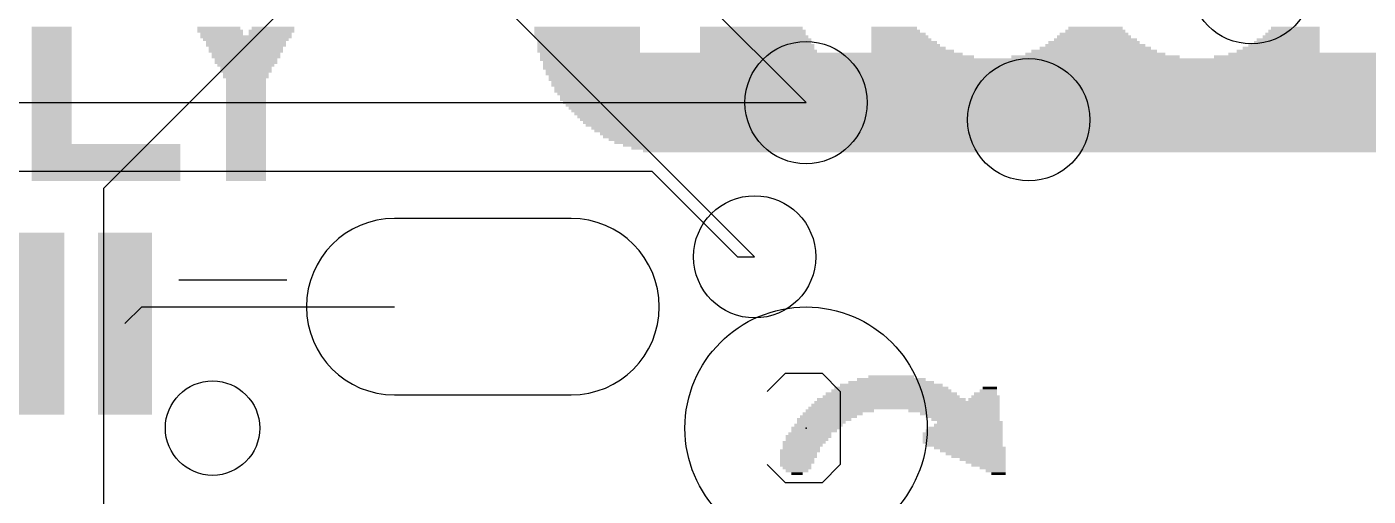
# Model space of a CAD drawing. Extents: x -40.8 to 40.8, y -42.1 to 43.9.
# Drawn here: x 0.57 to 10.52, y -36.83 to -33.35 of the extents above; entities that cross this region are included whole.
import ezdxf

# ---------------------------------------------------------------- set-up
doc = ezdxf.new("R2010")
doc.units = 0
for name, color, linetype in [('1', 22, 'CONTINUOUS'), ('16', 5, 'CONTINUOUS'), ('17', 82, 'CONTINUOUS'), ('18', 82, 'CONTINUOUS'), ('20', 4, 'CONTINUOUS'), ('200', 2, 'CONTINUOUS'), ('21', 2, 'CONTINUOUS'), ('22', 6, 'CONTINUOUS'), ('24', 6, 'CONTINUOUS')]:
    doc.layers.add(name, color=color, linetype=linetype)

# ---------------------------------------------------------------- blocks, each defined once
blk = doc.blocks.new('RECT')
blk.add_solid([(-0.5, -0.5), (0.5, -0.5), (-0.5, 0.5), (0.5, 0.5)])
blk = doc.blocks.new('OFFSETP100')
blk.add_lwpolyline([(0, -0.5), (1, -0.5, 1), (1, 0.5), (0, 0.5, 1)], format="xyb", close=True)
blk = doc.blocks.new('ROUNDV')
blk.add_circle((0, 0), 0.5)

msp = doc.modelspace()

# ---------------------------------------------------------------- linework, layer by layer
at = {"layer": '1'}
for p, q in [((0.127, -33.909), (6.35, -33.909)), ((0.381, -34.417), (5.207, -34.417)), ((5.207, -34.417), (5.842, -35.052)), ((5.842, -35.052), (5.969, -35.052)), ((1.3, -35.547), (1.425, -35.422)), ((1.425, -35.422), (3.3, -35.422))]:
    msp.add_line(p, q, dxfattribs=at)
at = {"layer": '16'}
for p, q in [((4.572, -32.131), (6.35, -33.909)), ((1.143, -34.544), (3.175, -32.512)), ((3.937, -33.02), (5.969, -35.052)), ((1.143, -39.751), (1.143, -34.544))]:
    msp.add_line(p, q, dxfattribs=at)
at = {"layer": '20'}
msp.add_circle((1.95, -36.322), 0.35, dxfattribs=at)
at = {"layer": '21'}
msp.add_line((1.7, -35.222), (2.5, -35.222), dxfattribs=at)
at = {"layer": '22'}
for p, q in [((6.0617, -36.0505), (6.1973, -35.9149)), ((6.1973, -35.9149), (6.4684, -35.9149)), ((6.4684, -35.9149), (6.604, -36.0505)), ((6.604, -36.0505), (6.604, -36.5928)), ((6.1973, -36.7284), (6.0617, -36.5928)), ((6.604, -36.5928), (6.4684, -36.7284)), ((6.4684, -36.7284), (6.1973, -36.7284))]:
    msp.add_line(p, q, dxfattribs=at)
msp.add_circle((6.35, -36.322), 0.898, dxfattribs=at)
at = {"layer": '24'}
msp.add_point((6.35, -36.322), dxfattribs=at)

# ---------------------------------------------------------------- block references
at = {"layer": '1', "xscale": 0.4, "yscale": 1.35}
for p in [(0.65, -35.547), (1.3, -35.547)]:
    msp.add_blockref('RECT', p, dxfattribs=at)
at = {"layer": '17', "xscale": 1.308, "yscale": 1.308}
msp.add_blockref('OFFSETP100', (3.3, -35.422), dxfattribs=at)
msp.add_blockref('OFFSETP100', (3.3, -35.422), dxfattribs=at)
at = {"layer": '18', "xscale": 0.9064, "yscale": 0.9064}
for p in [(9.652, -33.02), (9.652, -33.02), (6.35, -33.909), (6.35, -33.909), (8.001, -34.036), (8.001, -34.036), (5.969, -35.052), (5.969, -35.052)]:
    msp.add_blockref('ROUNDV', p, dxfattribs=at)
at = {"layer": '200', "yscale": 0.0212}
for p, xscale in [((0.7579, -33.3575), 0.2964), ((0.7579, -33.3787), 0.2964), ((0.7579, -33.3999), 0.2964), ((0.7579, -33.421), 0.2964), ((1.9964, -33.3575), 0.3176), ((2.007, -33.3787), 0.3387), ((2.0175, -33.3999), 0.3175), ((2.1975, -33.421), 0.6774), ((2.3881, -33.3787), 0.3387), ((2.3775, -33.3999), 0.3175), ((2.3986, -33.3575), 0.3176), ((4.7274, -33.3575), 0.7833), ((4.7274, -33.3787), 0.7833), ((4.7274, -33.3999), 0.7833), ((4.7274, -33.421), 0.7833), ((5.9657, -33.421), 0.8045), ((5.9552, -33.3787), 0.7833), ((5.9552, -33.3999), 0.7833), ((5.9446, -33.3575), 0.7621), ((7.003, -33.3575), 0.3387), ((7.0454, -33.421), 0.4234), ((7.0137, -33.3787), 0.3599), ((7.0349, -33.3999), 0.4023), ((8.485, -33.421), 0.5504), ((8.4849, -33.3999), 0.5081), ((8.4956, -33.3787), 0.4446), ((8.4956, -33.3575), 0.4022), ((9.9457, -33.421), 0.4234), ((9.9563, -33.3999), 0.4022), ((9.9669, -33.3787), 0.381), ((9.9775, -33.3575), 0.3599), ((0.7579, -33.4422), 0.2964), ((0.7579, -33.4634), 0.2964), ((0.7579, -33.4845), 0.2964), ((0.7579, -33.5057), 0.2964), ((2.1974, -33.4422), 0.6351), ((2.1975, -33.4634), 0.5928), ((2.1975, -33.4845), 0.5928), ((2.1975, -33.5057), 0.5504), ((4.7379, -33.4422), 0.7622), ((4.7379, -33.4634), 0.7622), ((4.7379, -33.4845), 0.7622), ((4.7379, -33.5057), 0.7622), ((5.9869, -33.4845), 0.8468), ((5.9869, -33.5057), 0.8468), ((5.9764, -33.4422), 0.8257), ((5.9764, -33.4634), 0.8257), ((7.056, -33.4422), 0.4446), ((7.0878, -33.4845), 0.5081), ((7.1089, -33.5057), 0.5504), ((7.0772, -33.4634), 0.4869), ((8.4956, -33.5057), 0.8256), ((8.4955, -33.4845), 0.7409), ((8.485, -33.4634), 0.6774), ((8.4955, -33.4422), 0.6139), ((9.8716, -33.5057), 0.5716), ((9.8928, -33.4845), 0.5292), ((9.9139, -33.4634), 0.4869), ((9.9245, -33.4422), 0.4657), ((0.7579, -33.5269), 0.2964), ((0.7579, -33.548), 0.2964), ((0.7579, -33.5692), 0.2964), ((0.7579, -33.5904), 0.2964), ((0.7579, -33.6116), 0.2964), ((2.1975, -33.5269), 0.5504), ((2.1975, -33.548), 0.508), ((2.1975, -33.5692), 0.508), ((2.1975, -33.5904), 0.4658), ((2.1975, -33.6116), 0.4658), ((4.7379, -33.5269), 0.7622), ((5.9446, -33.548), 3.1332), ((5.9869, -33.5692), 3.2178), ((12.5073, -33.5904), 16.2586), ((12.5285, -33.6116), 16.2585), ((5.9975, -33.5269), 0.868), ((7.1407, -33.5269), 0.614), ((8.4956, -33.5692), 1.249), ((8.4955, -33.548), 1.0373), ((8.4849, -33.5269), 0.9315), ((11.8193, -33.5692), 4.8903), ((11.8299, -33.548), 4.6997), ((9.8505, -33.5269), 0.6139), ((0.7579, -33.6327), 0.2964), ((0.7579, -33.6539), 0.2964), ((0.7579, -33.6751), 0.2964), ((0.7579, -33.6962), 0.2964), ((0.7579, -33.7174), 0.2964), ((2.1975, -33.6327), 0.4234), ((2.1975, -33.6539), 0.381), ((2.1975, -33.6751), 0.381), ((2.1975, -33.6962), 0.3388), ((2.1975, -33.7174), 0.3388), ((12.5496, -33.6327), 16.3009), ((12.5602, -33.6539), 16.322), ((12.9201, -33.6962), 16.9996), ((12.6026, -33.6751), 16.3645), ((12.9413, -33.7174), 16.9995), ((0.7579, -33.7386), 0.2964), ((0.7579, -33.7597), 0.2964), ((0.7579, -33.7809), 0.2964), ((0.7579, -33.8021), 0.2964), ((2.1975, -33.7386), 0.2964), ((2.1975, -33.7597), 0.2964), ((2.1975, -33.7809), 0.2964), ((2.1975, -33.8021), 0.2964), ((12.9519, -33.7386), 17.0207), ((12.9731, -33.7597), 17.0207), ((12.9836, -33.7809), 17.0418), ((13.0048, -33.8021), 17.0418), ((0.7579, -33.8233), 0.2964), ((0.7579, -33.8444), 0.2964), ((0.7579, -33.8656), 0.2964), ((0.7579, -33.8868), 0.2964), ((0.7579, -33.9079), 0.2964), ((2.1975, -33.8233), 0.2964), ((2.1975, -33.8444), 0.2964), ((2.1975, -33.8656), 0.2964), ((2.1975, -33.8868), 0.2964), ((2.1975, -33.9079), 0.2964), ((13.0154, -33.8233), 17.063), ((13.0365, -33.8444), 17.063), ((13.0577, -33.8656), 17.063), ((13.0683, -33.8868), 17.0842), ((13.0895, -33.9079), 17.0842), ((0.7579, -33.9291), 0.2964), ((0.7579, -33.9503), 0.2964), ((0.7579, -33.9714), 0.2964), ((0.7579, -33.9926), 0.2964), ((0.7579, -34.0138), 0.2964), ((2.1975, -33.9291), 0.2964), ((2.1975, -33.9503), 0.2964), ((2.1975, -33.9714), 0.2964), ((2.1975, -33.9926), 0.2964), ((2.1975, -34.0138), 0.2964), ((13.1106, -33.9291), 17.0842), ((13.1318, -33.9503), 17.0842), ((13.153, -33.9714), 17.0842), ((13.1741, -33.9926), 17.0842), ((13.1953, -34.0138), 17.0842), ((0.7579, -34.035), 0.2964), ((0.7579, -34.0561), 0.2964), ((0.7579, -34.0773), 0.2964), ((0.7579, -34.0985), 0.2964), ((2.1975, -34.035), 0.2964), ((2.1975, -34.0561), 0.2964), ((2.1975, -34.0773), 0.2964), ((2.1975, -34.0985), 0.2964), ((12.8249, -34.035), 16.3009), ((12.8249, -34.0561), 16.2585), ((12.8248, -34.0773), 16.2162), ((12.8354, -34.0985), 16.1527), ((0.7579, -34.1196), 0.2964), ((0.7579, -34.1408), 0.2964), ((0.7579, -34.162), 0.2964), ((0.7579, -34.1831), 0.2964), ((0.7579, -34.2043), 0.2964), ((2.1975, -34.1196), 0.2964), ((2.1975, -34.1408), 0.2964), ((2.1975, -34.162), 0.2964), ((2.1975, -34.1831), 0.2964), ((2.1975, -34.2043), 0.2964), ((12.8354, -34.1196), 16.1104), ((12.846, -34.1408), 16.0468), ((12.846, -34.162), 16.0046), ((12.8566, -34.1831), 15.941), ((12.8672, -34.2043), 15.8775), ((1.1602, -34.2255), 1.1009), ((1.1602, -34.2467), 1.1009), ((1.1602, -34.2678), 1.1009), ((1.1602, -34.289), 1.1009), ((1.1602, -34.3102), 1.1009), ((2.1975, -34.2255), 0.2964), ((2.1975, -34.2467), 0.2964), ((2.1975, -34.2678), 0.2964), ((2.1975, -34.289), 0.2964), ((2.1975, -34.3102), 0.2964), ((12.8884, -34.2255), 15.7929), ((12.9413, -34.2467), 15.7717), ((12.9942, -34.2678), 15.7082), ((1.1602, -34.3313), 1.1009), ((1.1602, -34.3525), 1.1009), ((1.1602, -34.3737), 1.1009), ((1.1602, -34.3948), 1.1009), ((1.1602, -34.416), 1.1009), ((2.1975, -34.3313), 0.2964), ((2.1975, -34.3525), 0.2964), ((2.1975, -34.3737), 0.2964), ((2.1975, -34.3948), 0.2964), ((2.1975, -34.416), 0.2964), ((1.1602, -34.4372), 1.1009), ((1.1602, -34.4584), 1.1009), ((1.1602, -34.4795), 1.1009), ((2.1975, -34.4372), 0.2964), ((2.1975, -34.4584), 0.2964), ((2.1975, -34.4795), 0.2964), ((6.982, -36.0038), 0.7621), ((6.982, -35.9826), 0.6351), ((6.982, -35.9614), 0.5081), ((6.982, -35.9403), 0.3387), ((6.9819, -36.0885), 1.0162), ((6.9819, -36.0673), 0.9738), ((6.9819, -36.0461), 0.8892), ((6.9819, -36.0249), 0.8468), ((7.6806, -36.0885), 0.2117), ((7.6805, -36.0673), 0.1694), ((7.7017, -36.0461), 0.127), ((7.7123, -36.0249), 0.1058), ((6.6009, -36.1943), 0.5081), ((7.0772, -36.1731), 1.4184), ((7.0878, -36.152), 1.3972), ((7.0983, -36.1308), 1.3761), ((6.9819, -36.1096), 1.1008), ((7.4477, -36.1943), 0.6775), ((7.67, -36.1096), 0.2329), ((6.4421, -36.3001), 0.3599), ((6.4844, -36.2578), 0.4022), ((6.4633, -36.279), 0.3599), ((6.5162, -36.2366), 0.4234), ((6.5479, -36.2155), 0.4446), ((7.49, -36.2155), 0.5928), ((7.5112, -36.2366), 0.5504), ((7.5324, -36.2578), 0.5081), ((7.5535, -36.3001), 0.508), ((7.564, -36.279), 0.4869), ((6.3574, -36.406), 0.3176), ((6.368, -36.3848), 0.3387), ((6.3786, -36.3637), 0.3175), ((6.421, -36.3213), 0.3599), ((6.4104, -36.3425), 0.3387), ((7.5112, -36.3637), 0.5927), ((7.5112, -36.3848), 0.5927), ((7.5112, -36.406), 0.5927), ((7.5217, -36.3425), 0.5715), ((7.5323, -36.3213), 0.5504), ((6.3045, -36.4907), 0.2964), ((6.3363, -36.4272), 0.3175), ((6.3151, -36.4695), 0.2752), ((6.3257, -36.4483), 0.2963), ((7.5112, -36.4272), 0.5927), ((7.5217, -36.4483), 0.5715), ((7.5641, -36.4695), 0.5292), ((7.5853, -36.4907), 0.4869), ((6.2939, -36.5119), 0.2752), ((6.2939, -36.533), 0.2752), ((6.2833, -36.5542), 0.254), ((6.2833, -36.5754), 0.254), ((6.2728, -36.5965), 0.2329), ((7.6064, -36.5119), 0.4446), ((7.6276, -36.533), 0.4022), ((7.6594, -36.5542), 0.3387), ((7.6805, -36.5754), 0.2964), ((7.7017, -36.5965), 0.254), ((6.2834, -36.6177), 0.2117), ((6.2833, -36.6389), 0.1694), ((6.2833, -36.66), 0.0846), ((7.7335, -36.6177), 0.1905), ((7.7546, -36.6389), 0.1482), ((7.7758, -36.66), 0.1058)]:
    msp.add_blockref('RECT', p, dxfattribs=dict(at, xscale=xscale))

doc.saveas('drawing.dxf')
